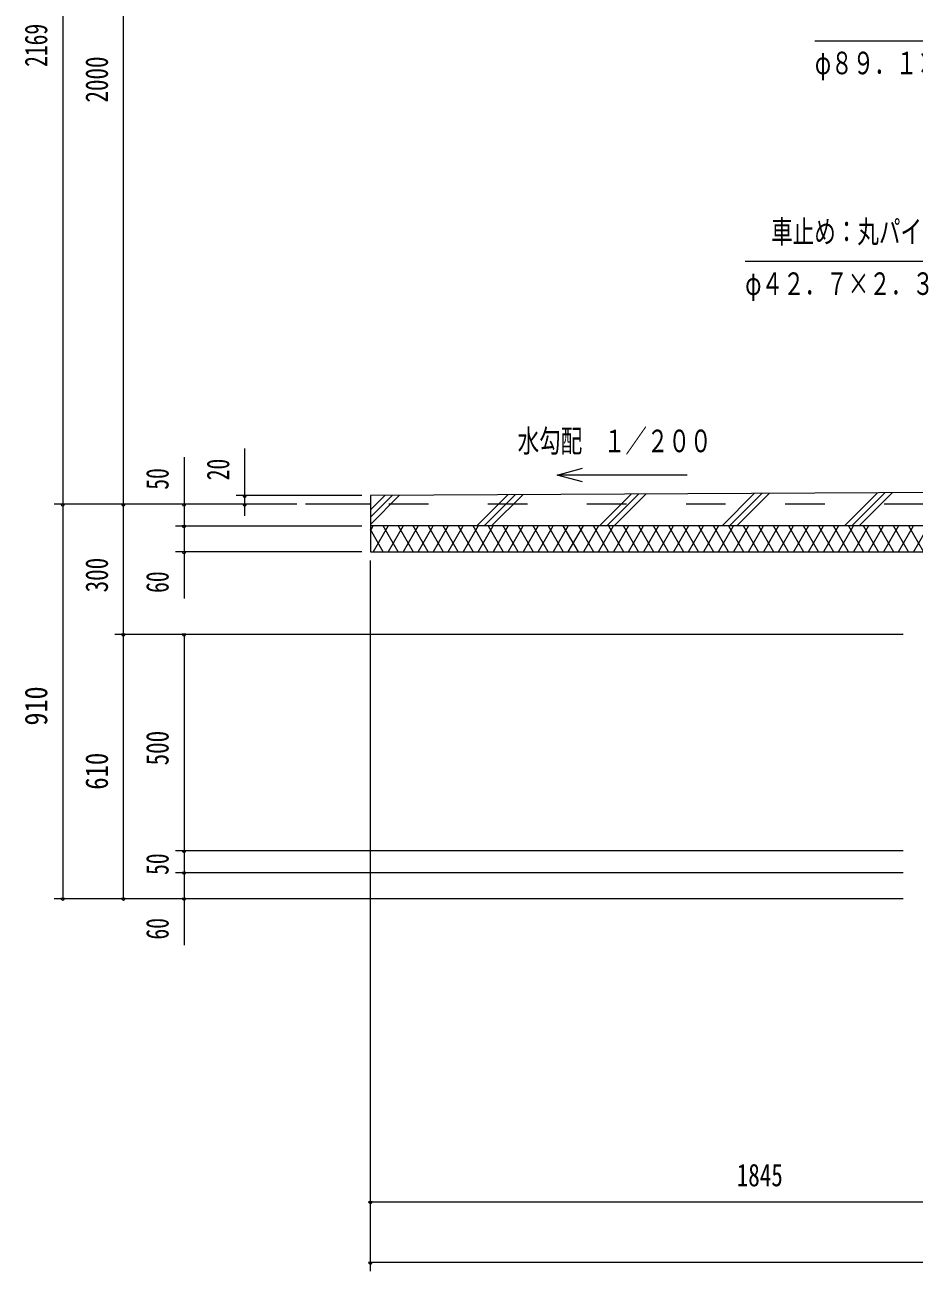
# Model space of a CAD drawing. Units: millimetres, scale not verified. Extents: x -31992 to 32005, y -14700 to 14700.
# Drawn here: x 12005 to 19187, y -4662 to 5404 of the extents above; entities that cross this region are included whole.
import ezdxf
from ezdxf.enums import TextEntityAlignment as Align

# ---------------------------------------------------------------- set-up
doc = ezdxf.new("R2010")
doc.units = ezdxf.units.MM
doc.header["$LTSCALE"] = 80
doc.linetypes.add('USER2', pattern=[10, 4, -6])
for name, color, linetype, lineweight in [('0-6_2-02BOLD', 7, 'Continuous', 18), ('0-7_2-12HIDDEN', 3, 'USER2', 18), ('0-A_2-52DIM', 3, 'Continuous', 18), ('0-B_2-62HATCH', 2, 'Continuous', 18)]:
    doc.layers.add(name, color=color, linetype=linetype, lineweight=lineweight)
doc.styles.add('ＭＳ ゴシック', font='')
doc.styles.get('ＭＳ ゴシック').set_extended_font_data('MS Gothic')

msp = doc.modelspace()

# ---------------------------------------------------------------- linework, layer by layer
at = {"layer": '0-6_2-02BOLD'}
for p, q in [((21096.38, 1634.25), (14794.81, 1602.9)), ((14794.81, 1532.9), (14269.81, 1532.9))]:
    msp.add_line(p, q, dxfattribs=at)
for points in [[(14794.81, 1602.9), (14794.81, 1147.9), (20429.8, 1147.9)], [(20429.8, 482.9), (20429.8, 1357.9), (14794.81, 1357.9)]]:
    msp.add_lwpolyline(points, dxfattribs=at)
at = {"layer": '0-7_2-12HIDDEN'}
msp.add_line((28864.81, 1532.9), (14794.81, 1532.9), dxfattribs=at)
at = {"layer": '0-A_2-52DIM'}
for p, q in [((12309.81, 9124.4), (12309.81, -1652.1)), ((12799.81, -1652.1), (12799.81, 9124.4)), ((19782.31, 3492.9), (17822.3, 3492.9)), ((13779.81, 1438.97), (13779.81, 1980.9)), ((13289.81, 1910.9), (13289.81, 769.9)), ((16507.23, 1713.33), (16304.38, 1767.69)), ((14199.8, 1532.9), (12239.81, 1532.9)), ((12323.81, 1532.9), (12295.81, 1532.9)), ((12813.81, 1532.9), (12785.81, 1532.9)), ((13303.81, 1532.9), (13275.81, 1532.9)), ((14724.8, 1602.9), (13709.8, 1602.9)), ((13793.81, 1602.9), (13765.81, 1602.9)), ((13793.81, 1532.9), (13765.81, 1532.9)), ((13219.8, 1357.9), (14724.8, 1357.9)), ((13303.81, 1357.9), (13275.81, 1357.9)), ((14724.8, 1147.9), (13219.8, 1147.9)), ((13303.81, 1147.9), (13275.81, 1147.9)), ((14794.81, -4662.1), (14794.81, 1077.9)), ((12729.81, 482.9), (19099.81, 482.9)), ((12813.81, 482.91), (12785.81, 482.91)), ((13303.81, 482.9), (13275.81, 482.9)), ((13289.81, 482.9), (13289.81, -2030.1)), ((19099.81, -1267.1), (13219.8, -1267.1)), ((13303.81, -1267.1), (13275.81, -1267.1)), ((13219.8, -1442.1), (19099.81, -1442.1)), ((13303.81, -1442.1), (13275.81, -1442.1)), ((12239.81, -1652.1), (19099.81, -1652.1)), ((12323.81, -1652.1), (12295.81, -1652.1)), ((12813.81, -1652.1), (12785.81, -1652.1)), ((13303.81, -1652.1), (13275.81, -1652.1)), ((14808.81, -4102.1), (14780.81, -4102.1)), ((14794.81, -4102.1), (28864.81, -4102.1)), ((14808.81, -4592.1), (14780.81, -4592.1)), ((28864.81, -4592.1), (14794.81, -4592.1))]:
    msp.add_line(p, q, dxfattribs=at)
for points in [[(18384.91, 5275.48), (20344.9, 5275.48), (21131.86, 4597.82)], [(17354.38, 1767.69), (16304.38, 1767.69), (16507.23, 1822.04)]]:
    msp.add_lwpolyline(points, dxfattribs=at)
for centre in [(12309.81, 1532.9), (12799.81, 1532.9), (13289.81, 1532.9), (13779.81, 1602.9), (13779.81, 1532.9), (13289.81, 1357.9), (13289.81, 1147.9), (12799.81, 482.91), (13289.81, 482.9), (13289.81, -1267.1), (13289.81, -1442.1), (12309.81, -1652.1), (12799.81, -1652.1), (13289.81, -1652.1), (14794.81, -4102.1), (14794.81, -4592.1)]:
    msp.add_arc(centre, 14, 180, 0, dxfattribs=at)
at = {"layer": '0-B_2-62HATCH'}
for p, q in [((16645.67, 1357.9), (16901.15, 1613.38)), ((16960.84, 1613.68), (16705.07, 1357.9)), ((16764.46, 1357.9), (17020.54, 1613.98)), ((17635.62, 1357.9), (17896.04, 1618.33)), ((17955.74, 1618.63), (17695.01, 1357.9)), ((17754.41, 1357.9), (18015.43, 1618.93)), ((18890.95, 1623.28), (18625.56, 1357.9)), ((18684.96, 1357.9), (18950.64, 1623.58)), ((18744.36, 1357.9), (19010.33, 1623.88)), ((14794.81, 1368.15), (15030.74, 1604.08)), ((14971.04, 1603.78), (14794.81, 1427.54)), ((14794.81, 1486.94), (14911.35, 1603.48)), ((15655.72, 1357.9), (15906.25, 1608.43)), ((15965.94, 1608.73), (15715.11, 1357.9)), ((15774.51, 1357.9), (16025.63, 1609.03)), ((14794.81, 1317.95), (14817.88, 1357.9)), ((14898.7, 1147.9), (14794.81, 1327.86)), ((14939.12, 1357.9), (14817.88, 1147.9)), ((15019.95, 1147.9), (14898.7, 1357.9)), ((15060.36, 1357.9), (14939.12, 1147.9)), ((15019.95, 1357.9), (15141.19, 1147.9)), ((15181.61, 1357.9), (15060.36, 1147.9)), ((15262.43, 1147.9), (15141.19, 1357.9)), ((15181.61, 1147.9), (15302.85, 1357.9)), ((15262.43, 1357.9), (15383.68, 1147.9)), ((15424.09, 1357.9), (15302.85, 1147.9)), ((15504.92, 1147.9), (15383.68, 1357.9)), ((15424.09, 1147.9), (15545.34, 1357.9)), ((15504.92, 1357.9), (15626.17, 1147.9)), ((15666.58, 1357.9), (15545.34, 1147.9)), ((15747.41, 1147.9), (15626.17, 1357.9)), ((15666.58, 1147.9), (15787.83, 1357.9)), ((15747.41, 1357.9), (15868.66, 1147.9)), ((15909.07, 1357.9), (15787.83, 1147.9)), ((15989.9, 1147.9), (15868.66, 1357.9)), ((15909.07, 1147.9), (16030.31, 1357.9)), ((15989.9, 1357.9), (16111.14, 1147.9)), ((16151.56, 1357.9), (16030.31, 1147.9)), ((16232.38, 1147.9), (16111.14, 1357.9)), ((16151.56, 1147.9), (16272.8, 1357.9)), ((16232.39, 1357.9), (16353.63, 1147.9)), ((16394.05, 1357.9), (16272.8, 1147.9)), ((16474.87, 1147.9), (16353.63, 1357.9)), ((16394.04, 1147.9), (16515.29, 1357.9)), ((16474.88, 1357.9), (16596.12, 1147.9)), ((16636.53, 1357.9), (16515.29, 1147.9)), ((16717.36, 1147.9), (16596.12, 1357.9)), ((16636.53, 1147.9), (16757.78, 1357.9)), ((16717.36, 1357.9), (16838.6, 1147.9)), ((16879.02, 1357.9), (16757.78, 1147.9)), ((16959.85, 1147.9), (16838.61, 1357.9)), ((16879.02, 1147.9), (17000.26, 1357.9)), ((16959.85, 1357.9), (17081.09, 1147.9)), ((17121.51, 1357.9), (17000.26, 1147.9)), ((17202.34, 1147.9), (17081.09, 1357.9)), ((17121.51, 1147.9), (17242.75, 1357.9)), ((17202.34, 1357.9), (17323.58, 1147.9)), ((17363.99, 1357.9), (17242.75, 1147.9)), ((17444.82, 1147.9), (17323.58, 1357.9)), ((17363.99, 1147.9), (17485.24, 1357.9)), ((17444.82, 1357.9), (17566.07, 1147.9)), ((17606.48, 1357.9), (17485.24, 1147.9)), ((17687.31, 1147.9), (17566.07, 1357.9)), ((17606.48, 1147.9), (17727.73, 1357.9)), ((17687.31, 1357.9), (17808.56, 1147.9)), ((17848.97, 1357.9), (17727.73, 1147.9)), ((17929.8, 1147.9), (17808.56, 1357.9)), ((17848.97, 1147.9), (17970.21, 1357.9)), ((17929.8, 1357.9), (18051.04, 1147.9)), ((18091.46, 1357.9), (17970.21, 1147.9)), ((18172.29, 1147.9), (18051.04, 1357.9)), ((18091.46, 1147.9), (18212.7, 1357.9)), ((18172.29, 1357.9), (18293.53, 1147.9)), ((18333.94, 1357.9), (18212.7, 1147.9)), ((18414.77, 1147.9), (18293.53, 1357.9)), ((18333.94, 1147.9), (18455.19, 1357.9)), ((18414.78, 1357.9), (18536.02, 1147.9)), ((18576.43, 1357.9), (18455.19, 1147.9)), ((18657.26, 1147.9), (18536.02, 1357.9)), ((18576.43, 1147.9), (18697.67, 1357.9)), ((18657.26, 1357.9), (18778.5, 1147.9)), ((18818.92, 1357.9), (18697.67, 1147.9)), ((18899.75, 1147.9), (18778.51, 1357.9)), ((18818.92, 1147.9), (18940.16, 1357.9)), ((18899.75, 1357.9), (19020.99, 1147.9)), ((19061.41, 1357.9), (18940.16, 1147.9)), ((19142.24, 1147.9), (19020.99, 1357.9)), ((19061.41, 1147.9), (19182.65, 1357.9)), ((19142.24, 1357.9), (19263.48, 1147.9)), ((19303.89, 1357.9), (19182.65, 1147.9))]:
    msp.add_line(p, q, dxfattribs=at)

# ---------------------------------------------------------------- texts
at = {"layer": '0-A_2-52DIM', "color": 7, "style": 'ＭＳ ゴシック'}
for s, width, p in [('2169', 0.7, (12239.81, 5064.92)), ('2000', 0.75, (12729.81, 4776.66)), ('50', 0.7, (13219.81, 1649.5)), ('20', 0.7, (13709.8, 1725.65)), ('300', 0.75, (12729.81, 820.16)), ('60', 0.7, (13219.81, 815.94)), ('910', 0.85, (12239.81, -255.69)), ('500', 0.75, (13219.81, -577.52)), ('610', 0.8, (12729.81, -773.42)), ('50', 0.7, (13219.81, -1462)), ('60', 0.7, (13219.81, -1984.06))]:
    msp.add_text(s, height=182.3, rotation=90, dxfattribs=dict(at, width=width)).set_placement(p, align=Align.BOTTOM_LEFT)
for s, width, p in [('φ８９．１×４．２', 0.7, (18384.91, 4950.35)), ('車止め：丸パイプ', 0.7, (18032.3, 3587.78)), ('φ４２．７×２．３', 0.7, (17822.3, 3167.77)), ('水勾配\u3000１／２００', 0.7, (15984.53, 1897.56)), ('1845', 0.75, (17754.44, -4032.1))]:
    msp.add_text(s, height=182.3, dxfattribs=dict(at, width=width)).set_placement(p, align=Align.BOTTOM_LEFT)

doc.saveas('drawing.dxf')
